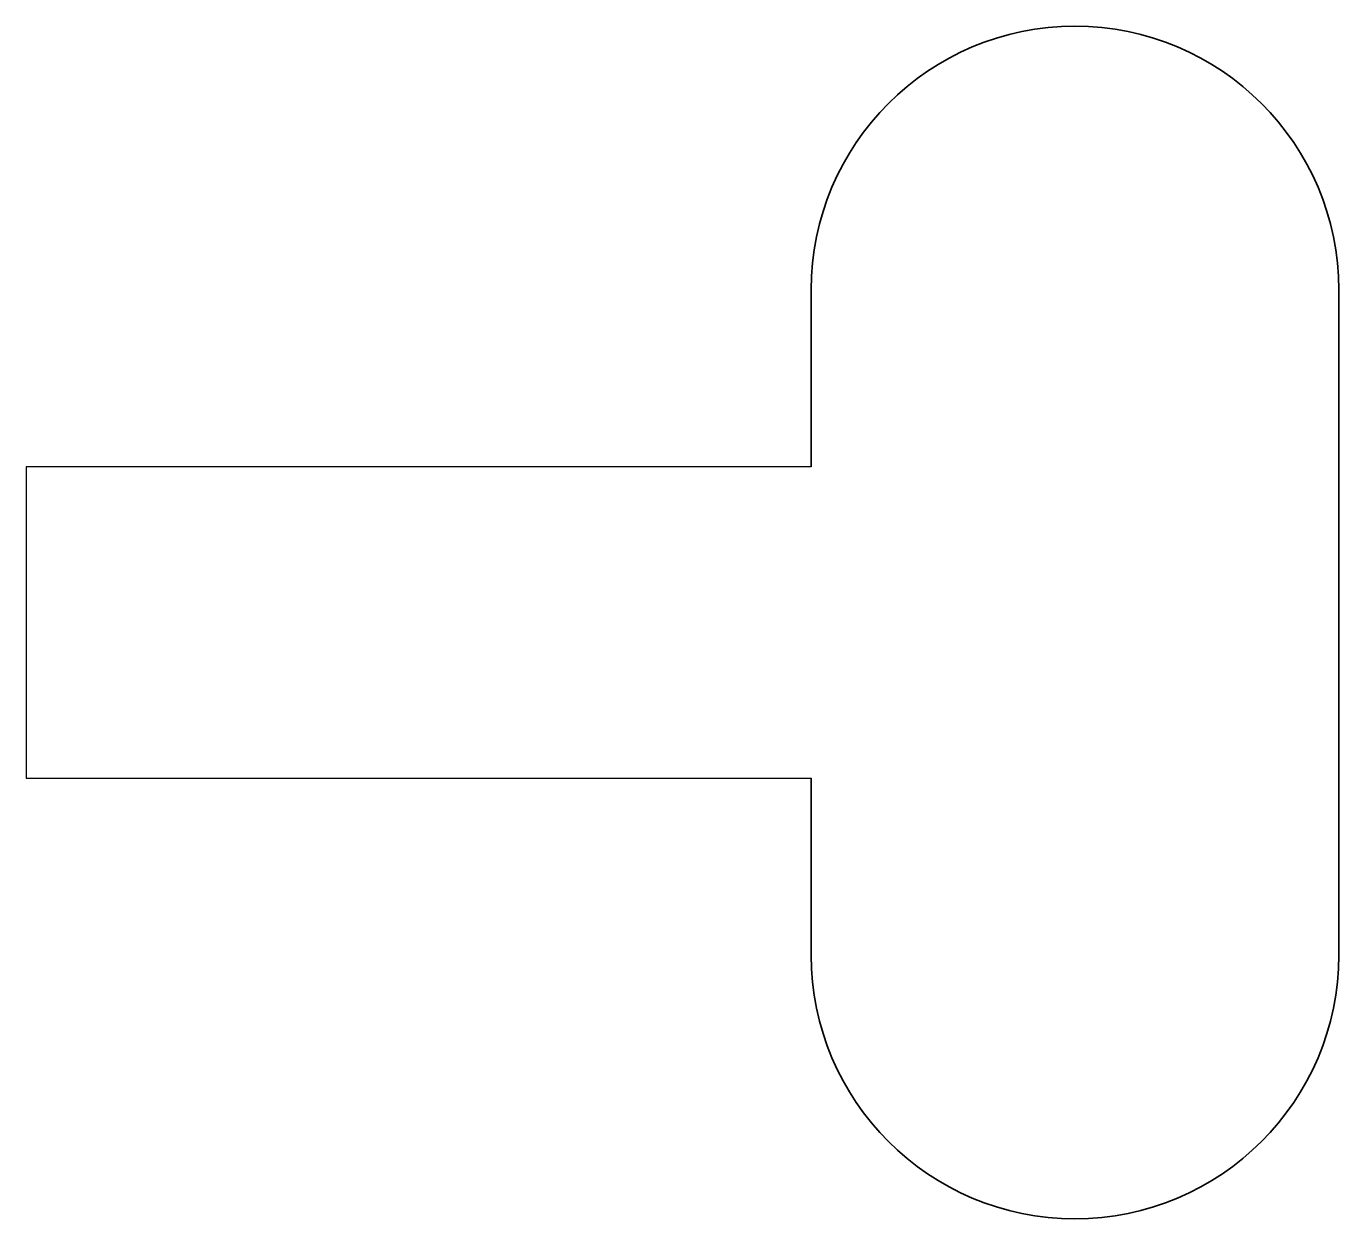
# Model space of a CAD drawing. Header units: millimetres. Extents: x 79.1 to 105.3, y 97.4 to 121.1.
import ezdxf

# ---------------------------------------------------------------- set-up
doc = ezdxf.new("R2010")
doc.units = ezdxf.units.MM

msp = doc.modelspace()

# ---------------------------------------------------------------- linework, layer by layer
at = {"color": 40, "linetype": 'Continuous', "lineweight": 35, "true_color": 0xf8d731}
for p, q in [((94.773, 115.871), (94.773, 112.346)), ((105.273, 102.621), (105.273, 115.871)), ((94.773, 106.145), (94.773, 102.621))]:
    msp.add_line(p, q, dxfattribs=at)
for p, q in [((94.773, 112.346), (79.149, 112.346)), ((79.149, 112.346), (79.149, 106.145)), ((79.149, 106.145), (94.773, 106.145))]:
    msp.add_line(p, q)
for centre, start, end in [((100.023, 115.871), 0, 180), ((100.023, 102.621), 180, 0)]:
    msp.add_arc(centre, 5.25, start, end, dxfattribs=at)

doc.saveas('drawing.dxf')
